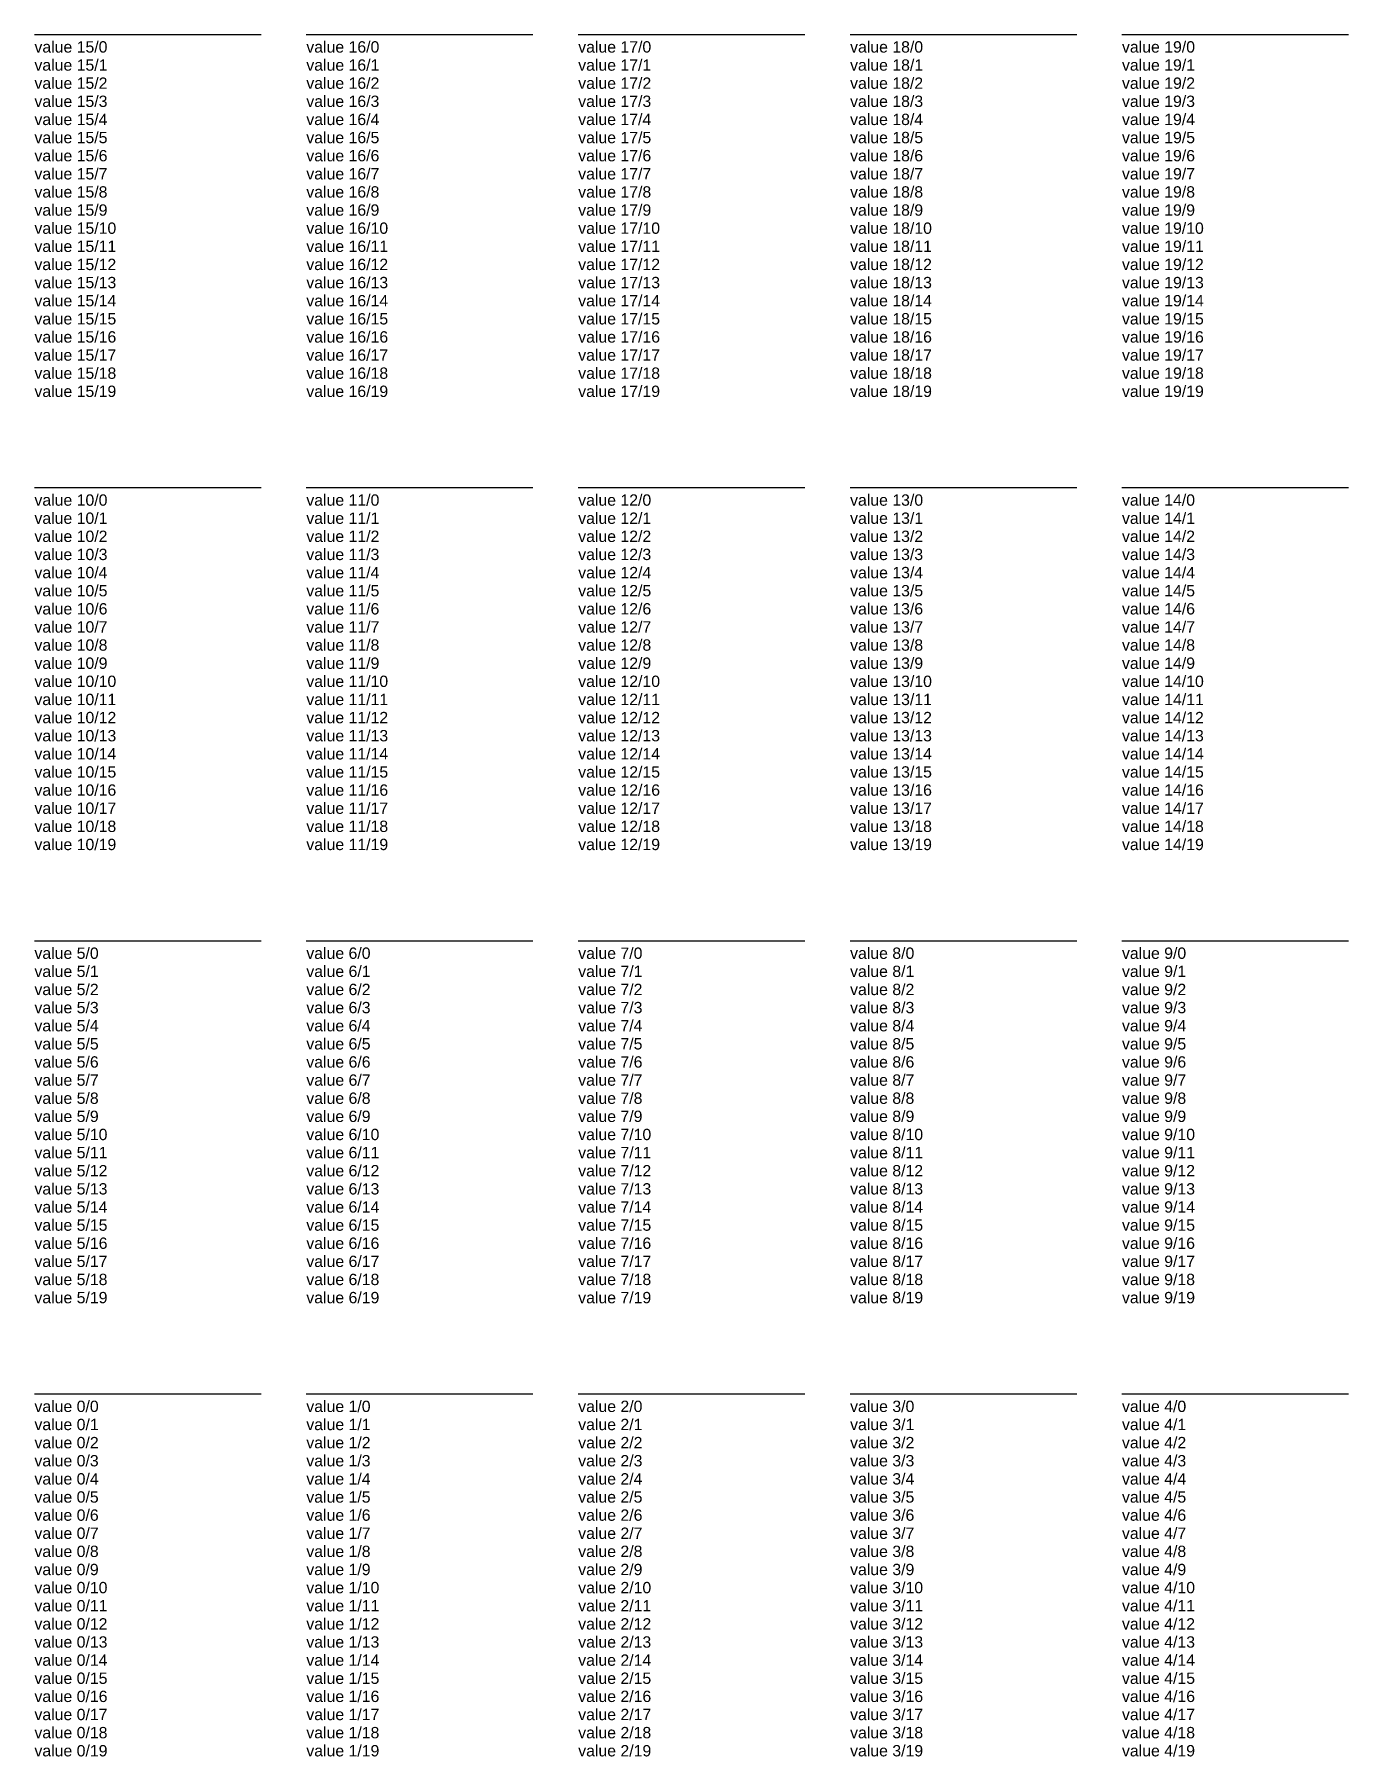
# Model space of a CAD drawing. Header units: millimetres. Extents: x 0 to 290, y -80 to 300.
import ezdxf

# ---------------------------------------------------------------- set-up
doc = ezdxf.new("R2010")
doc.units = ezdxf.units.MM
doc.styles.get("Standard").update_dxf_attribs({"font": 'arial.ttf'})

# ---------------------------------------------------------------- blocks, each defined once
blk = doc.blocks.new('RV_BLOCK')
blk.add_line((0, 0), (50, 0))
for tag, p in [('RV_TAG_0', (0, -4)), ('RV_TAG_1', (0, -8)), ('RV_TAG_2', (0, -12)), ('RV_TAG_3', (0, -16)), ('RV_TAG_4', (0, -20)), ('RV_TAG_5', (0, -24)), ('RV_TAG_6', (0, -28)), ('RV_TAG_7', (0, -32)), ('RV_TAG_8', (0, -36)), ('RV_TAG_9', (0, -40)), ('RV_TAG_10', (0, -44)), ('RV_TAG_11', (0, -48)), ('RV_TAG_12', (0, -52)), ('RV_TAG_13', (0, -56)), ('RV_TAG_14', (0, -60)), ('RV_TAG_15', (0, -64)), ('RV_TAG_16', (0, -68)), ('RV_TAG_17', (0, -72)), ('RV_TAG_18', (0, -76)), ('RV_TAG_19', (0, -80))]:
    blk.add_attdef(tag, p, '', height=2.5)

msp = doc.modelspace()

# ---------------------------------------------------------------- block references
for p, values in [((0, 300), {'RV_TAG_0': 'value 15/0', 'RV_TAG_1': 'value 15/1', 'RV_TAG_2': 'value 15/2', 'RV_TAG_3': 'value 15/3', 'RV_TAG_4': 'value 15/4', 'RV_TAG_5': 'value 15/5', 'RV_TAG_6': 'value 15/6', 'RV_TAG_7': 'value 15/7', 'RV_TAG_8': 'value 15/8', 'RV_TAG_9': 'value 15/9', 'RV_TAG_10': 'value 15/10', 'RV_TAG_11': 'value 15/11', 'RV_TAG_12': 'value 15/12', 'RV_TAG_13': 'value 15/13', 'RV_TAG_14': 'value 15/14', 'RV_TAG_15': 'value 15/15', 'RV_TAG_16': 'value 15/16', 'RV_TAG_17': 'value 15/17', 'RV_TAG_18': 'value 15/18', 'RV_TAG_19': 'value 15/19'}), ((60, 300), {'RV_TAG_0': 'value 16/0', 'RV_TAG_1': 'value 16/1', 'RV_TAG_2': 'value 16/2', 'RV_TAG_3': 'value 16/3', 'RV_TAG_4': 'value 16/4', 'RV_TAG_5': 'value 16/5', 'RV_TAG_6': 'value 16/6', 'RV_TAG_7': 'value 16/7', 'RV_TAG_8': 'value 16/8', 'RV_TAG_9': 'value 16/9', 'RV_TAG_10': 'value 16/10', 'RV_TAG_11': 'value 16/11', 'RV_TAG_12': 'value 16/12', 'RV_TAG_13': 'value 16/13', 'RV_TAG_14': 'value 16/14', 'RV_TAG_15': 'value 16/15', 'RV_TAG_16': 'value 16/16', 'RV_TAG_17': 'value 16/17', 'RV_TAG_18': 'value 16/18', 'RV_TAG_19': 'value 16/19'}), ((120, 300), {'RV_TAG_0': 'value 17/0', 'RV_TAG_1': 'value 17/1', 'RV_TAG_2': 'value 17/2', 'RV_TAG_3': 'value 17/3', 'RV_TAG_4': 'value 17/4', 'RV_TAG_5': 'value 17/5', 'RV_TAG_6': 'value 17/6', 'RV_TAG_7': 'value 17/7', 'RV_TAG_8': 'value 17/8', 'RV_TAG_9': 'value 17/9', 'RV_TAG_10': 'value 17/10', 'RV_TAG_11': 'value 17/11', 'RV_TAG_12': 'value 17/12', 'RV_TAG_13': 'value 17/13', 'RV_TAG_14': 'value 17/14', 'RV_TAG_15': 'value 17/15', 'RV_TAG_16': 'value 17/16', 'RV_TAG_17': 'value 17/17', 'RV_TAG_18': 'value 17/18', 'RV_TAG_19': 'value 17/19'}), ((180, 300), {'RV_TAG_0': 'value 18/0', 'RV_TAG_1': 'value 18/1', 'RV_TAG_2': 'value 18/2', 'RV_TAG_3': 'value 18/3', 'RV_TAG_4': 'value 18/4', 'RV_TAG_5': 'value 18/5', 'RV_TAG_6': 'value 18/6', 'RV_TAG_7': 'value 18/7', 'RV_TAG_8': 'value 18/8', 'RV_TAG_9': 'value 18/9', 'RV_TAG_10': 'value 18/10', 'RV_TAG_11': 'value 18/11', 'RV_TAG_12': 'value 18/12', 'RV_TAG_13': 'value 18/13', 'RV_TAG_14': 'value 18/14', 'RV_TAG_15': 'value 18/15', 'RV_TAG_16': 'value 18/16', 'RV_TAG_17': 'value 18/17', 'RV_TAG_18': 'value 18/18', 'RV_TAG_19': 'value 18/19'}), ((240, 300), {'RV_TAG_0': 'value 19/0', 'RV_TAG_1': 'value 19/1', 'RV_TAG_2': 'value 19/2', 'RV_TAG_3': 'value 19/3', 'RV_TAG_4': 'value 19/4', 'RV_TAG_5': 'value 19/5', 'RV_TAG_6': 'value 19/6', 'RV_TAG_7': 'value 19/7', 'RV_TAG_8': 'value 19/8', 'RV_TAG_9': 'value 19/9', 'RV_TAG_10': 'value 19/10', 'RV_TAG_11': 'value 19/11', 'RV_TAG_12': 'value 19/12', 'RV_TAG_13': 'value 19/13', 'RV_TAG_14': 'value 19/14', 'RV_TAG_15': 'value 19/15', 'RV_TAG_16': 'value 19/16', 'RV_TAG_17': 'value 19/17', 'RV_TAG_18': 'value 19/18', 'RV_TAG_19': 'value 19/19'}), ((0, 200), {'RV_TAG_0': 'value 10/0', 'RV_TAG_1': 'value 10/1', 'RV_TAG_2': 'value 10/2', 'RV_TAG_3': 'value 10/3', 'RV_TAG_4': 'value 10/4', 'RV_TAG_5': 'value 10/5', 'RV_TAG_6': 'value 10/6', 'RV_TAG_7': 'value 10/7', 'RV_TAG_8': 'value 10/8', 'RV_TAG_9': 'value 10/9', 'RV_TAG_10': 'value 10/10', 'RV_TAG_11': 'value 10/11', 'RV_TAG_12': 'value 10/12', 'RV_TAG_13': 'value 10/13', 'RV_TAG_14': 'value 10/14', 'RV_TAG_15': 'value 10/15', 'RV_TAG_16': 'value 10/16', 'RV_TAG_17': 'value 10/17', 'RV_TAG_18': 'value 10/18', 'RV_TAG_19': 'value 10/19'}), ((60, 200), {'RV_TAG_0': 'value 11/0', 'RV_TAG_1': 'value 11/1', 'RV_TAG_2': 'value 11/2', 'RV_TAG_3': 'value 11/3', 'RV_TAG_4': 'value 11/4', 'RV_TAG_5': 'value 11/5', 'RV_TAG_6': 'value 11/6', 'RV_TAG_7': 'value 11/7', 'RV_TAG_8': 'value 11/8', 'RV_TAG_9': 'value 11/9', 'RV_TAG_10': 'value 11/10', 'RV_TAG_11': 'value 11/11', 'RV_TAG_12': 'value 11/12', 'RV_TAG_13': 'value 11/13', 'RV_TAG_14': 'value 11/14', 'RV_TAG_15': 'value 11/15', 'RV_TAG_16': 'value 11/16', 'RV_TAG_17': 'value 11/17', 'RV_TAG_18': 'value 11/18', 'RV_TAG_19': 'value 11/19'}), ((120, 200), {'RV_TAG_0': 'value 12/0', 'RV_TAG_1': 'value 12/1', 'RV_TAG_2': 'value 12/2', 'RV_TAG_3': 'value 12/3', 'RV_TAG_4': 'value 12/4', 'RV_TAG_5': 'value 12/5', 'RV_TAG_6': 'value 12/6', 'RV_TAG_7': 'value 12/7', 'RV_TAG_8': 'value 12/8', 'RV_TAG_9': 'value 12/9', 'RV_TAG_10': 'value 12/10', 'RV_TAG_11': 'value 12/11', 'RV_TAG_12': 'value 12/12', 'RV_TAG_13': 'value 12/13', 'RV_TAG_14': 'value 12/14', 'RV_TAG_15': 'value 12/15', 'RV_TAG_16': 'value 12/16', 'RV_TAG_17': 'value 12/17', 'RV_TAG_18': 'value 12/18', 'RV_TAG_19': 'value 12/19'}), ((180, 200), {'RV_TAG_0': 'value 13/0', 'RV_TAG_1': 'value 13/1', 'RV_TAG_2': 'value 13/2', 'RV_TAG_3': 'value 13/3', 'RV_TAG_4': 'value 13/4', 'RV_TAG_5': 'value 13/5', 'RV_TAG_6': 'value 13/6', 'RV_TAG_7': 'value 13/7', 'RV_TAG_8': 'value 13/8', 'RV_TAG_9': 'value 13/9', 'RV_TAG_10': 'value 13/10', 'RV_TAG_11': 'value 13/11', 'RV_TAG_12': 'value 13/12', 'RV_TAG_13': 'value 13/13', 'RV_TAG_14': 'value 13/14', 'RV_TAG_15': 'value 13/15', 'RV_TAG_16': 'value 13/16', 'RV_TAG_17': 'value 13/17', 'RV_TAG_18': 'value 13/18', 'RV_TAG_19': 'value 13/19'}), ((240, 200), {'RV_TAG_0': 'value 14/0', 'RV_TAG_1': 'value 14/1', 'RV_TAG_2': 'value 14/2', 'RV_TAG_3': 'value 14/3', 'RV_TAG_4': 'value 14/4', 'RV_TAG_5': 'value 14/5', 'RV_TAG_6': 'value 14/6', 'RV_TAG_7': 'value 14/7', 'RV_TAG_8': 'value 14/8', 'RV_TAG_9': 'value 14/9', 'RV_TAG_10': 'value 14/10', 'RV_TAG_11': 'value 14/11', 'RV_TAG_12': 'value 14/12', 'RV_TAG_13': 'value 14/13', 'RV_TAG_14': 'value 14/14', 'RV_TAG_15': 'value 14/15', 'RV_TAG_16': 'value 14/16', 'RV_TAG_17': 'value 14/17', 'RV_TAG_18': 'value 14/18', 'RV_TAG_19': 'value 14/19'}), ((0, 100), {'RV_TAG_0': 'value 5/0', 'RV_TAG_1': 'value 5/1', 'RV_TAG_2': 'value 5/2', 'RV_TAG_3': 'value 5/3', 'RV_TAG_4': 'value 5/4', 'RV_TAG_5': 'value 5/5', 'RV_TAG_6': 'value 5/6', 'RV_TAG_7': 'value 5/7', 'RV_TAG_8': 'value 5/8', 'RV_TAG_9': 'value 5/9', 'RV_TAG_10': 'value 5/10', 'RV_TAG_11': 'value 5/11', 'RV_TAG_12': 'value 5/12', 'RV_TAG_13': 'value 5/13', 'RV_TAG_14': 'value 5/14', 'RV_TAG_15': 'value 5/15', 'RV_TAG_16': 'value 5/16', 'RV_TAG_17': 'value 5/17', 'RV_TAG_18': 'value 5/18', 'RV_TAG_19': 'value 5/19'}), ((60, 100), {'RV_TAG_0': 'value 6/0', 'RV_TAG_1': 'value 6/1', 'RV_TAG_2': 'value 6/2', 'RV_TAG_3': 'value 6/3', 'RV_TAG_4': 'value 6/4', 'RV_TAG_5': 'value 6/5', 'RV_TAG_6': 'value 6/6', 'RV_TAG_7': 'value 6/7', 'RV_TAG_8': 'value 6/8', 'RV_TAG_9': 'value 6/9', 'RV_TAG_10': 'value 6/10', 'RV_TAG_11': 'value 6/11', 'RV_TAG_12': 'value 6/12', 'RV_TAG_13': 'value 6/13', 'RV_TAG_14': 'value 6/14', 'RV_TAG_15': 'value 6/15', 'RV_TAG_16': 'value 6/16', 'RV_TAG_17': 'value 6/17', 'RV_TAG_18': 'value 6/18', 'RV_TAG_19': 'value 6/19'}), ((120, 100), {'RV_TAG_0': 'value 7/0', 'RV_TAG_1': 'value 7/1', 'RV_TAG_2': 'value 7/2', 'RV_TAG_3': 'value 7/3', 'RV_TAG_4': 'value 7/4', 'RV_TAG_5': 'value 7/5', 'RV_TAG_6': 'value 7/6', 'RV_TAG_7': 'value 7/7', 'RV_TAG_8': 'value 7/8', 'RV_TAG_9': 'value 7/9', 'RV_TAG_10': 'value 7/10', 'RV_TAG_11': 'value 7/11', 'RV_TAG_12': 'value 7/12', 'RV_TAG_13': 'value 7/13', 'RV_TAG_14': 'value 7/14', 'RV_TAG_15': 'value 7/15', 'RV_TAG_16': 'value 7/16', 'RV_TAG_17': 'value 7/17', 'RV_TAG_18': 'value 7/18', 'RV_TAG_19': 'value 7/19'}), ((180, 100), {'RV_TAG_0': 'value 8/0', 'RV_TAG_1': 'value 8/1', 'RV_TAG_2': 'value 8/2', 'RV_TAG_3': 'value 8/3', 'RV_TAG_4': 'value 8/4', 'RV_TAG_5': 'value 8/5', 'RV_TAG_6': 'value 8/6', 'RV_TAG_7': 'value 8/7', 'RV_TAG_8': 'value 8/8', 'RV_TAG_9': 'value 8/9', 'RV_TAG_10': 'value 8/10', 'RV_TAG_11': 'value 8/11', 'RV_TAG_12': 'value 8/12', 'RV_TAG_13': 'value 8/13', 'RV_TAG_14': 'value 8/14', 'RV_TAG_15': 'value 8/15', 'RV_TAG_16': 'value 8/16', 'RV_TAG_17': 'value 8/17', 'RV_TAG_18': 'value 8/18', 'RV_TAG_19': 'value 8/19'}), ((240, 100), {'RV_TAG_0': 'value 9/0', 'RV_TAG_1': 'value 9/1', 'RV_TAG_2': 'value 9/2', 'RV_TAG_3': 'value 9/3', 'RV_TAG_4': 'value 9/4', 'RV_TAG_5': 'value 9/5', 'RV_TAG_6': 'value 9/6', 'RV_TAG_7': 'value 9/7', 'RV_TAG_8': 'value 9/8', 'RV_TAG_9': 'value 9/9', 'RV_TAG_10': 'value 9/10', 'RV_TAG_11': 'value 9/11', 'RV_TAG_12': 'value 9/12', 'RV_TAG_13': 'value 9/13', 'RV_TAG_14': 'value 9/14', 'RV_TAG_15': 'value 9/15', 'RV_TAG_16': 'value 9/16', 'RV_TAG_17': 'value 9/17', 'RV_TAG_18': 'value 9/18', 'RV_TAG_19': 'value 9/19'}), ((0, 0), {'RV_TAG_0': 'value 0/0', 'RV_TAG_1': 'value 0/1', 'RV_TAG_2': 'value 0/2', 'RV_TAG_3': 'value 0/3', 'RV_TAG_4': 'value 0/4', 'RV_TAG_5': 'value 0/5', 'RV_TAG_6': 'value 0/6', 'RV_TAG_7': 'value 0/7', 'RV_TAG_8': 'value 0/8', 'RV_TAG_9': 'value 0/9', 'RV_TAG_10': 'value 0/10', 'RV_TAG_11': 'value 0/11', 'RV_TAG_12': 'value 0/12', 'RV_TAG_13': 'value 0/13', 'RV_TAG_14': 'value 0/14', 'RV_TAG_15': 'value 0/15', 'RV_TAG_16': 'value 0/16', 'RV_TAG_17': 'value 0/17', 'RV_TAG_18': 'value 0/18', 'RV_TAG_19': 'value 0/19'}), ((60, 0), {'RV_TAG_0': 'value 1/0', 'RV_TAG_1': 'value 1/1', 'RV_TAG_2': 'value 1/2', 'RV_TAG_3': 'value 1/3', 'RV_TAG_4': 'value 1/4', 'RV_TAG_5': 'value 1/5', 'RV_TAG_6': 'value 1/6', 'RV_TAG_7': 'value 1/7', 'RV_TAG_8': 'value 1/8', 'RV_TAG_9': 'value 1/9', 'RV_TAG_10': 'value 1/10', 'RV_TAG_11': 'value 1/11', 'RV_TAG_12': 'value 1/12', 'RV_TAG_13': 'value 1/13', 'RV_TAG_14': 'value 1/14', 'RV_TAG_15': 'value 1/15', 'RV_TAG_16': 'value 1/16', 'RV_TAG_17': 'value 1/17', 'RV_TAG_18': 'value 1/18', 'RV_TAG_19': 'value 1/19'}), ((120, 0), {'RV_TAG_0': 'value 2/0', 'RV_TAG_1': 'value 2/1', 'RV_TAG_2': 'value 2/2', 'RV_TAG_3': 'value 2/3', 'RV_TAG_4': 'value 2/4', 'RV_TAG_5': 'value 2/5', 'RV_TAG_6': 'value 2/6', 'RV_TAG_7': 'value 2/7', 'RV_TAG_8': 'value 2/8', 'RV_TAG_9': 'value 2/9', 'RV_TAG_10': 'value 2/10', 'RV_TAG_11': 'value 2/11', 'RV_TAG_12': 'value 2/12', 'RV_TAG_13': 'value 2/13', 'RV_TAG_14': 'value 2/14', 'RV_TAG_15': 'value 2/15', 'RV_TAG_16': 'value 2/16', 'RV_TAG_17': 'value 2/17', 'RV_TAG_18': 'value 2/18', 'RV_TAG_19': 'value 2/19'}), ((180, 0), {'RV_TAG_0': 'value 3/0', 'RV_TAG_1': 'value 3/1', 'RV_TAG_2': 'value 3/2', 'RV_TAG_3': 'value 3/3', 'RV_TAG_4': 'value 3/4', 'RV_TAG_5': 'value 3/5', 'RV_TAG_6': 'value 3/6', 'RV_TAG_7': 'value 3/7', 'RV_TAG_8': 'value 3/8', 'RV_TAG_9': 'value 3/9', 'RV_TAG_10': 'value 3/10', 'RV_TAG_11': 'value 3/11', 'RV_TAG_12': 'value 3/12', 'RV_TAG_13': 'value 3/13', 'RV_TAG_14': 'value 3/14', 'RV_TAG_15': 'value 3/15', 'RV_TAG_16': 'value 3/16', 'RV_TAG_17': 'value 3/17', 'RV_TAG_18': 'value 3/18', 'RV_TAG_19': 'value 3/19'}), ((240, 0), {'RV_TAG_0': 'value 4/0', 'RV_TAG_1': 'value 4/1', 'RV_TAG_2': 'value 4/2', 'RV_TAG_3': 'value 4/3', 'RV_TAG_4': 'value 4/4', 'RV_TAG_5': 'value 4/5', 'RV_TAG_6': 'value 4/6', 'RV_TAG_7': 'value 4/7', 'RV_TAG_8': 'value 4/8', 'RV_TAG_9': 'value 4/9', 'RV_TAG_10': 'value 4/10', 'RV_TAG_11': 'value 4/11', 'RV_TAG_12': 'value 4/12', 'RV_TAG_13': 'value 4/13', 'RV_TAG_14': 'value 4/14', 'RV_TAG_15': 'value 4/15', 'RV_TAG_16': 'value 4/16', 'RV_TAG_17': 'value 4/17', 'RV_TAG_18': 'value 4/18', 'RV_TAG_19': 'value 4/19'})]:
    msp.add_blockref('RV_BLOCK', p).add_auto_attribs(values)

doc.saveas('drawing.dxf')
